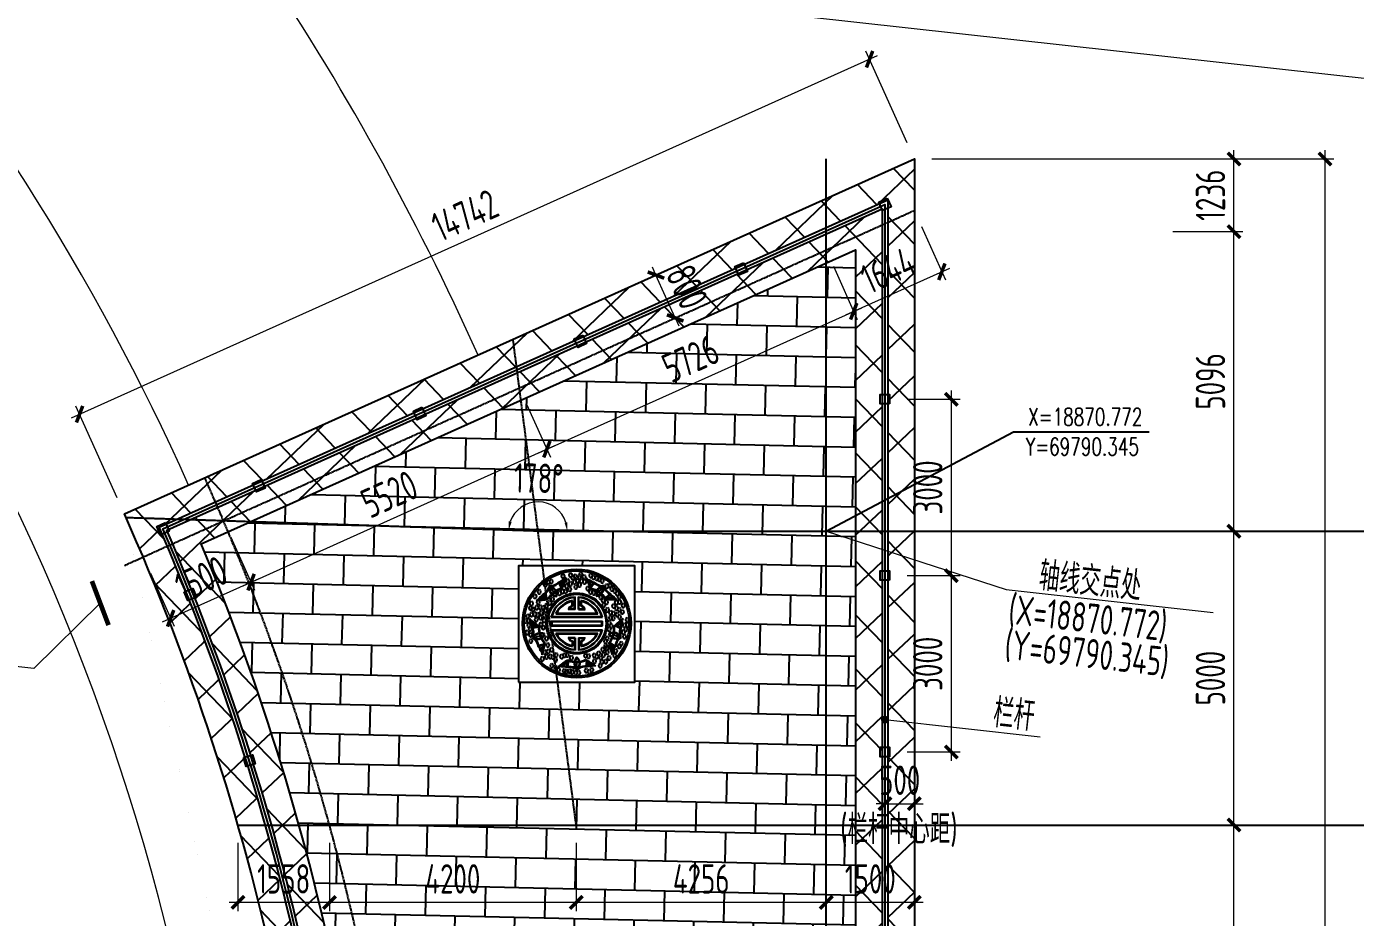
# Model space of a CAD drawing. Header units: millimetres. Extents: x -1003406 to 3312184, y 81337 to 716393.
# Drawn here: x 2015035 to 2037655, y 466034 to 481189 of the extents above; entities that cross this region are included whole.
import ezdxf

# ---------------------------------------------------------------- set-up
doc = ezdxf.new("R2010")
doc.units = ezdxf.units.MM
doc.header["$LTSCALE"] = 10
doc.linetypes.add('DOTE', pattern=[2.42, 2, -0.2, 0.02, -0.2])
doc.layers.get('0').update_dxf_attribs({"linetype": 'CONTINUOUS'})
doc.layers.get('Defpoints').update_dxf_attribs({"linetype": 'CONTINUOUS'})
for name, color, linetype in [('DIM', 3, 'CONTINUOUS'), ('DIM_COOR', 3, 'CONTINUOUS'), ('DMTZ', 8, 'CONTINUOUS'), ('DOTE', 1, 'DOTE'), ('PUB_TEXT', 7, 'CONTINUOUS'), ('图层5', 8, 'CONTINUOUS'), ('护岸线', 6, 'CONTINUOUS'), ('栏杆-SK', 4, 'CONTINUOUS'), ('码头-SK', 7, 'CONTINUOUS'), ('砖块-sk', 252, 'CONTINUOUS'), ('配筋率', 61, 'CONTINUOUS')]:
    doc.layers.add(name, color=color, linetype=linetype)
for name, color, linetype, lineweight in [('TEXT', 3, 'CONTINUOUS', 15), ('THIN', 7, 'CONTINUOUS', 13), ('引线-H', 130, 'CONTINUOUS', 20), ('文字及标注', 3, 'CONTINUOUS', 15), ('标注', 7, 'CONTINUOUS', 9)]:
    doc.layers.add(name, color=color, linetype=linetype, lineweight=lineweight)
doc.styles.add('_TCH_DIM', font='SIMPLEX', dxfattribs={"bigfont": 'GBCBIG'})
doc.styles.add('TCCAD_Dimension', font='Tssdeng.shx', dxfattribs={"width": 0.7, "bigfont": 'hztxt.shx'})
doc.styles.add('TSSD_Dimension', font='Tssdeng.shx', dxfattribs={"width": 0.7, "bigfont": 'hztxt.shx'})
doc.dimstyles.new('TSSD_100_150', dxfattribs={"dimtxt": 500, "dimasz": 150, "dimexe": 150, "dimexo": 300, "dimgap": 150, "dimtad": 1, "dimdec": 0, "dimzin": 0, "dimdsep": 46, "dimtxsty": 'TSSD_Dimension', "dimblk": 'ARCHTICK', "dimcen": 0, "dimdle": 150, "dimclrt": 7, "dimadec": 0, "dimazin": 0, "dimtfac": 1, "dimtdec": 0, "dimtix": 1, "dimtmove": 2, "dimatfit": 3, "dimfxl": 1, "dimtolj": 1, "dimtzin": 0, "dimarcsym": 0})

# ---------------------------------------------------------------- blocks, each defined once
blk = doc.blocks.new('_ArchTick')
at = {"color": 0, "const_width": 0.4}
blk.add_lwpolyline([(-0.71, -0.71), (0.71, 0.71)], dxfattribs=at)
blk = doc.blocks.new('*D735')
at = {"layer": 'Defpoints', "color": 0, "transparency": 16777216}
for p in [(1258093, 284887), (1258664, 284887), (1258093, 279887)]:
    blk.add_point(p, dxfattribs=at)
at = {"layer": 'DIM', "color": 0, "lineweight": -2, "transparency": 16777216}
for p, q in [((1258664, 279737), (1258664, 285037)), ((1258393, 284887), (1258814, 284887)), ((1258393, 279887), (1258814, 279887))]:
    blk.add_line(p, q, dxfattribs=at)
at = {"layer": 'DIM', "color": 0, "lineweight": -2, "transparency": 16777216, "xscale": 150, "yscale": 150, "zscale": 150}
for p, rotation in [((1258664, 284887), 90), ((1258664, 279887), 270)]:
    blk.add_blockref('_ArchTick', p, dxfattribs=dict(at, rotation=rotation))
at = {"layer": 'DIM', "color": 7, "transparency": 16777216, "insert": (1258264, 282387), "char_height": 500, "attachment_point": 5, "rotation": 90, "style": 'TSSD_Dimension'}
blk.add_mtext('\\A1;5000', dxfattribs=at)
blk = doc.blocks.new('*D736')
at = {"layer": 'Defpoints', "color": 0, "transparency": 16777216}
for p in [(1258093, 289887), (1258664, 289887), (1258093, 284887)]:
    blk.add_point(p, dxfattribs=at)
at = {"layer": 'DIM', "color": 0, "lineweight": -2, "transparency": 16777216}
for p, q in [((1258664, 284737), (1258664, 290037)), ((1258393, 289887), (1258814, 289887)), ((1258393, 284887), (1258814, 284887))]:
    blk.add_line(p, q, dxfattribs=at)
at = {"layer": 'DIM', "color": 0, "lineweight": -2, "transparency": 16777216, "xscale": 150, "yscale": 150, "zscale": 150}
for p, rotation in [((1258664, 289887), 90), ((1258664, 284887), 270)]:
    blk.add_blockref('_ArchTick', p, dxfattribs=dict(at, rotation=rotation))
at = {"layer": 'DIM', "color": 7, "transparency": 16777216, "insert": (1258264, 287387), "char_height": 500, "attachment_point": 5, "rotation": 90, "style": 'TSSD_Dimension'}
blk.add_mtext('\\A1;5000', dxfattribs=at)
blk = doc.blocks.new('*D737')
at = {"layer": 'Defpoints', "color": 0, "transparency": 16777216}
for p in [(1253223, 296220), (1260214, 296220), (1253223, 251220)]:
    blk.add_point(p, dxfattribs=at)
at = {"layer": 'DIM', "color": 0, "lineweight": -2, "transparency": 16777216}
for p, q in [((1260214, 251070), (1260214, 296370)), ((1253523, 296220), (1260364, 296220)), ((1253523, 251220), (1260364, 251220))]:
    blk.add_line(p, q, dxfattribs=at)
at = {"layer": 'DIM', "color": 0, "lineweight": -2, "transparency": 16777216, "xscale": 150, "yscale": 150, "zscale": 150}
for p, rotation in [((1260214, 296220), 90), ((1260214, 251220), 270)]:
    blk.add_blockref('_ArchTick', p, dxfattribs=dict(at, rotation=rotation))
at = {"layer": 'DIM', "color": 7, "transparency": 16777216, "insert": (1259814, 273720), "char_height": 500, "attachment_point": 5, "rotation": 90, "style": 'TSSD_Dimension'}
blk.add_mtext('\\A1;45000', dxfattribs=at)
blk = doc.blocks.new('*D738')
at = {"layer": 'Defpoints', "color": 0, "transparency": 16777216}
for p in [(1257323, 294983), (1258664, 294983), (1257323, 289887)]:
    blk.add_point(p, dxfattribs=at)
at = {"layer": 'DIM', "color": 0, "lineweight": -2, "transparency": 16777216}
for p, q in [((1257623, 294983), (1258814, 294983)), ((1258664, 289737), (1258664, 295133)), ((1257623, 289887), (1258814, 289887))]:
    blk.add_line(p, q, dxfattribs=at)
at = {"layer": 'DIM', "color": 0, "lineweight": -2, "transparency": 16777216, "xscale": 150, "yscale": 150, "zscale": 150}
for p, rotation in [((1258664, 294983), 90), ((1258664, 289887), 270)]:
    blk.add_blockref('_ArchTick', p, dxfattribs=dict(at, rotation=rotation))
at = {"layer": 'DIM', "color": 7, "transparency": 16777216, "insert": (1258264, 292435), "char_height": 500, "attachment_point": 5, "rotation": 90, "style": 'TSSD_Dimension'}
blk.add_mtext('\\A1;5096', dxfattribs=at)
blk = doc.blocks.new('*D739')
at = {"layer": 'Defpoints', "color": 0, "transparency": 16777216}
for p in [(1257323, 296220), (1258664, 296220), (1257323, 294983)]:
    blk.add_point(p, dxfattribs=at)
at = {"layer": 'DIM', "color": 0, "lineweight": -2, "transparency": 16777216}
for p, q in [((1258664, 294833), (1258664, 296370)), ((1257623, 296220), (1258814, 296220)), ((1257623, 294983), (1258814, 294983))]:
    blk.add_line(p, q, dxfattribs=at)
at = {"layer": 'DIM', "color": 0, "lineweight": -2, "transparency": 16777216, "xscale": 150, "yscale": 150, "zscale": 150}
for p, rotation in [((1258664, 296220), 90), ((1258664, 294983), 270)]:
    blk.add_blockref('_ArchTick', p, dxfattribs=dict(at, rotation=rotation))
at = {"layer": 'DIM', "color": 7, "transparency": 16777216, "insert": (1258264, 295602), "char_height": 500, "attachment_point": 5, "rotation": 90, "style": 'TSSD_Dimension'}
blk.add_mtext('\\A1;1236', dxfattribs=at)
blk = doc.blocks.new('*D740')
at = {"layer": 'Defpoints', "color": 0, "transparency": 16777216}
for p in [(1248825, 294244), (1248825, 294244), (1249152, 293515)]:
    blk.add_point(p, dxfattribs=at)
at = {"layer": 'DIM', "color": 0, "lineweight": -2, "transparency": 16777216}
for p, q in [((1248825, 294244), (1248763, 294381)), ((1249098, 294367), (1248961, 294306)), ((1249152, 293515), (1248825, 294244)), ((1249426, 293638), (1249289, 293576)), ((1249152, 293515), (1249214, 293378))]:
    blk.add_line(p, q, dxfattribs=at)
at = {"layer": 'DIM', "color": 0, "lineweight": -2, "transparency": 16777216, "xscale": 150, "yscale": 150, "zscale": 150}
for p, rotation in [((1248825, 294244), 294.1853957380349), ((1249152, 293515), 114.1853957380349)]:
    blk.add_blockref('_ArchTick', p, dxfattribs=dict(at, rotation=rotation))
at = {"layer": 'DIM', "color": 7, "transparency": 16777216, "insert": (1249353, 294043), "char_height": 500, "attachment_point": 5, "rotation": 294.1854, "style": 'TSSD_Dimension'}
blk.add_mtext('\\A1;800', dxfattribs=at)
blk = doc.blocks.new('*D742')
at = {"layer": 'Defpoints', "color": 0, "transparency": 16777216}
for p in [(1252461, 297916), (1253223, 296220), (1239775, 290180)]:
    blk.add_point(p, dxfattribs=at)
at = {"layer": 'DIM', "color": 0, "lineweight": -2, "transparency": 16777216}
for p, q in [((1238876, 291815), (1252598, 297978)), ((1253100, 296493), (1252399, 298053)), ((1239652, 290454), (1238952, 292013))]:
    blk.add_line(p, q, dxfattribs=at)
at = {"layer": 'DIM', "color": 0, "lineweight": -2, "transparency": 16777216, "xscale": 150, "yscale": 150, "zscale": 150}
for p, rotation in [((1252461, 297916), 24.18539573677921), ((1239013, 291877), 204.1853957367792)]:
    blk.add_blockref('_ArchTick', p, dxfattribs=dict(at, rotation=rotation))
at = {"layer": 'DIM', "color": 7, "transparency": 16777216, "insert": (1245573, 295261), "char_height": 500, "attachment_point": 5, "rotation": 24.1854, "style": 'TSSD_Dimension'}
blk.add_mtext('\\A1;14742', dxfattribs=at)
blk = doc.blocks.new('*D743')
at = {"layer": 'Defpoints', "color": 0, "transparency": 16777216}
for p in [(1241464, 290062), (1240095, 289447), (1241932, 289020)]:
    blk.add_point(p, dxfattribs=at)
at = {"layer": 'DIM', "color": 0, "lineweight": -2, "transparency": 16777216}
for p, q in [((1241587, 289788), (1241993, 288883)), ((1240218, 289173), (1240624, 288269)), ((1240426, 288344), (1242068, 289082))]:
    blk.add_line(p, q, dxfattribs=at)
at = {"layer": 'DIM', "color": 0, "lineweight": -2, "transparency": 16777216, "xscale": 150, "yscale": 150, "zscale": 150}
for p, rotation in [((1241932, 289020), 24.18539573804685), ((1240563, 288405), 204.1853957380469)]:
    blk.add_blockref('_ArchTick', p, dxfattribs=dict(at, rotation=rotation))
at = {"layer": 'DIM', "color": 7, "transparency": 16777216, "insert": (1241083, 289078), "char_height": 500, "attachment_point": 5, "rotation": 24.1854, "style": 'TSSD_Dimension'}
blk.add_mtext('\\A1;1500', dxfattribs=at)
blk = doc.blocks.new('*D744')
at = {"layer": 'Defpoints', "color": 0, "transparency": 16777216}
for p in [(1246500, 292323), (1246968, 291282), (1241464, 290062)]:
    blk.add_point(p, dxfattribs=at)
at = {"layer": 'DIM', "color": 0, "lineweight": -2, "transparency": 16777216}
for p, q in [((1246623, 292050), (1247029, 291145)), ((1241795, 288959), (1247104, 291343)), ((1241587, 289788), (1241993, 288883))]:
    blk.add_line(p, q, dxfattribs=at)
at = {"layer": 'DIM', "color": 0, "lineweight": -2, "transparency": 16777216, "xscale": 150, "yscale": 150, "zscale": 150}
for p, rotation in [((1246968, 291282), 24.18539573677921), ((1241932, 289020), 204.1853957367792)]:
    blk.add_blockref('_ArchTick', p, dxfattribs=dict(at, rotation=rotation))
at = {"layer": 'DIM', "color": 7, "transparency": 16777216, "insert": (1244286, 290516), "char_height": 500, "attachment_point": 5, "rotation": 24.1854, "style": 'TSSD_Dimension'}
blk.add_mtext('\\A1;5520', dxfattribs=at)
blk = doc.blocks.new('*D745')
at = {"layer": 'Defpoints', "color": 0, "transparency": 16777216}
for p in [(1251723, 294669), (1252191, 293628), (1246500, 292323)]:
    blk.add_point(p, dxfattribs=at)
at = {"layer": 'DIM', "color": 0, "lineweight": -2, "transparency": 16777216}
for p, q in [((1251846, 294395), (1252252, 293491)), ((1246831, 291220), (1252327, 293689)), ((1246623, 292050), (1247029, 291145))]:
    blk.add_line(p, q, dxfattribs=at)
at = {"layer": 'DIM', "color": 0, "lineweight": -2, "transparency": 16777216, "xscale": 150, "yscale": 150, "zscale": 150}
for p, rotation in [((1252191, 293628), 24.18539573677921), ((1246968, 291282), 204.1853957367792)]:
    blk.add_blockref('_ArchTick', p, dxfattribs=dict(at, rotation=rotation))
at = {"layer": 'DIM', "color": 7, "transparency": 16777216, "insert": (1249415, 292820), "char_height": 500, "attachment_point": 5, "rotation": 24.1854, "style": 'TSSD_Dimension'}
blk.add_mtext('\\A1;5726', dxfattribs=at)
blk = doc.blocks.new('*D746')
at = {"layer": 'Defpoints', "color": 0, "transparency": 16777216}
for p in [(1253223, 295343), (1251723, 294669), (1253691, 294301)]:
    blk.add_point(p, dxfattribs=at)
at = {"layer": 'DIM', "color": 0, "lineweight": -2, "transparency": 16777216}
for p, q in [((1253346, 295069), (1253752, 294164)), ((1251846, 294395), (1252252, 293491)), ((1252054, 293566), (1253827, 294363))]:
    blk.add_line(p, q, dxfattribs=at)
at = {"layer": 'DIM', "color": 0, "lineweight": -2, "transparency": 16777216, "xscale": 150, "yscale": 150, "zscale": 150}
for p, rotation in [((1253691, 294301), 24.18539573677921), ((1252191, 293628), 204.1853957367792)]:
    blk.add_blockref('_ArchTick', p, dxfattribs=dict(at, rotation=rotation))
at = {"layer": 'DIM', "color": 7, "transparency": 16777216, "insert": (1252777, 294329), "char_height": 500, "attachment_point": 5, "rotation": 24.1854, "style": 'TSSD_Dimension'}
blk.add_mtext('\\A1;1644', dxfattribs=at)
blk = doc.blocks.new('*D748')
at = {"layer": 'Defpoints', "color": 0, "transparency": 16777216}
for p in [(1251723, 284887), (1253223, 284887), (1251723, 283572)]:
    blk.add_point(p, dxfattribs=at)
at = {"layer": 'DIM', "color": 0, "lineweight": -2, "transparency": 16777216}
for p, q in [((1251723, 284587), (1251723, 283422)), ((1253223, 284587), (1253223, 283422)), ((1253373, 283572), (1251573, 283572))]:
    blk.add_line(p, q, dxfattribs=at)
at = {"layer": 'DIM', "color": 0, "lineweight": -2, "transparency": 16777216, "xscale": 150, "yscale": 150, "zscale": 150}
for p, rotation in [((1251723, 283572), 179.9999999997265), ((1253223, 283572), 359.9999999997265)]:
    blk.add_blockref('_ArchTick', p, dxfattribs=dict(at, rotation=rotation))
at = {"layer": 'DIM', "color": 7, "transparency": 16777216, "insert": (1252473, 283972), "char_height": 500, "attachment_point": 5, "style": 'TSSD_Dimension'}
blk.add_mtext('\\A1;1500', dxfattribs=at)
blk = doc.blocks.new('*D749')
at = {"layer": 'Defpoints', "color": 0, "transparency": 16777216}
for p in [(1247467, 284887), (1251723, 284887), (1247467, 283572)]:
    blk.add_point(p, dxfattribs=at)
at = {"layer": 'DIM', "color": 0, "lineweight": -2, "transparency": 16777216}
for p, q in [((1247467, 284587), (1247467, 283422)), ((1251723, 284587), (1251723, 283422)), ((1251873, 283572), (1247317, 283572))]:
    blk.add_line(p, q, dxfattribs=at)
at = {"layer": 'DIM', "color": 0, "lineweight": -2, "transparency": 16777216, "xscale": 150, "yscale": 150, "zscale": 150, "rotation": 180}
blk.add_blockref('_ArchTick', (1247467, 283572), dxfattribs=at)
at = {"layer": 'DIM', "color": 0, "lineweight": -2, "transparency": 16777216, "xscale": 150, "yscale": 150, "zscale": 150}
blk.add_blockref('_ArchTick', (1251723, 283572), dxfattribs=at)
at = {"layer": 'DIM', "color": 7, "transparency": 16777216, "insert": (1249595, 283972), "char_height": 500, "attachment_point": 5, "style": 'TSSD_Dimension'}
blk.add_mtext('\\A1;4256', dxfattribs=at)
blk = doc.blocks.new('*D750')
at = {"layer": 'Defpoints', "color": 0, "transparency": 16777216}
for p in [(1243267, 284887), (1247467, 284887), (1243267, 283572)]:
    blk.add_point(p, dxfattribs=at)
at = {"layer": 'DIM', "color": 0, "lineweight": -2, "transparency": 16777216}
for p, q in [((1243267, 284587), (1243267, 283422)), ((1247467, 284587), (1247467, 283422)), ((1247617, 283572), (1243117, 283572))]:
    blk.add_line(p, q, dxfattribs=at)
at = {"layer": 'DIM', "color": 0, "lineweight": -2, "transparency": 16777216, "xscale": 150, "yscale": 150, "zscale": 150, "rotation": 180}
blk.add_blockref('_ArchTick', (1243267, 283572), dxfattribs=at)
at = {"layer": 'DIM', "color": 0, "lineweight": -2, "transparency": 16777216, "xscale": 150, "yscale": 150, "zscale": 150}
blk.add_blockref('_ArchTick', (1247467, 283572), dxfattribs=at)
at = {"layer": 'DIM', "color": 7, "transparency": 16777216, "insert": (1245367, 283972), "char_height": 500, "attachment_point": 5, "style": 'TSSD_Dimension'}
blk.add_mtext('\\A1;4200', dxfattribs=at)
blk = doc.blocks.new('*D751')
at = {"layer": 'Defpoints', "color": 0, "transparency": 16777216}
for p in [(1241709, 284887), (1243267, 284887), (1241709, 283572)]:
    blk.add_point(p, dxfattribs=at)
at = {"layer": 'DIM', "color": 0, "lineweight": -2, "transparency": 16777216}
for p, q in [((1241709, 284587), (1241709, 283422)), ((1243267, 284587), (1243267, 283422)), ((1243417, 283572), (1241559, 283572))]:
    blk.add_line(p, q, dxfattribs=at)
at = {"layer": 'DIM', "color": 0, "lineweight": -2, "transparency": 16777216, "xscale": 150, "yscale": 150, "zscale": 150, "rotation": 180}
blk.add_blockref('_ArchTick', (1241709, 283572), dxfattribs=at)
at = {"layer": 'DIM', "color": 0, "lineweight": -2, "transparency": 16777216, "xscale": 150, "yscale": 150, "zscale": 150}
blk.add_blockref('_ArchTick', (1243267, 283572), dxfattribs=at)
at = {"layer": 'DIM', "color": 7, "transparency": 16777216, "insert": (1242488, 283972), "char_height": 500, "attachment_point": 5, "style": 'TSSD_Dimension'}
blk.add_mtext('\\A1;1558', dxfattribs=at)
blk = doc.blocks.new('234')
at = {"layer": '图层5'}
for p, q in [((-129, 300), (-125, 351)), ((-121, 306), (-116, 357)), ((110, 318), (117, 351)), ((116, 304), (124, 345)), ((-264, 196), (-284, 234)), ((-257, 196), (-279, 238)), ((-233, 305), (-198, 254)), ((-132, 289), (-154, 334)), ((-126, 294), (-147, 338)), ((117, 302), (148, 334)), ((120, 296), (153, 330)), ((231, 306), (193, 257)), ((247, 205), (283, 239)), ((254, 200), (289, 233)), ((-281, 194), (-310, 210)), ((-266, 195), (-302, 215)), ((-174, 225), (-174, 225)), ((-40, 141), (-40, 175)), ((-35, 137), (-35, 182)), ((-19, 113), (-19, 208)), ((-14, 107), (-14, 214)), ((14, 107), (14, 214)), ((19, 113), (19, 208)), ((35, 137), (35, 182)), ((40, 141), (40, 175)), ((174, 225), (174, 225)), ((259, 205), (308, 216)), ((267, 199), (317, 210)), ((-222, 40), (222, 40)), ((-222, 7), (222, 7)), ((-222, -35), (-222, 7)), ((-215, 45), (215, 45)), ((-215, 0), (-215, -28)), ((215, 0), (-215, 0)), ((-181, 69), (181, 69)), ((-172, 75), (172, 75)), ((-14, 107), (-73, 107)), ((-19, 113), (-65, 113)), ((14, 107), (73, 107)), ((19, 113), (65, 113)), ((215, 0), (215, 0)), ((215, -28), (215, 0)), ((222, -35), (222, 7)), ((-341, -29), (-388, -10)), ((-338, -39), (-385, -20)), ((-331, -38), (-380, -44)), ((-328, -46), (-378, -53)), ((-281, -106), (-281, -106)), ((-222, -35), (222, -35)), ((-222, -68), (222, -68)), ((-215, -28), (215, -28)), ((-215, -74), (215, -74)), ((-181, -98), (181, -98)), ((-172, -103), (172, -103)), ((281, -105), (281, -105)), ((332, -33), (374, -54)), ((337, -29), (376, -48)), ((338, -27), (379, -22)), ((350, -18), (383, -13)), ((-375, -137), (-316, -119)), ((-280, -193), (-326, -202)), ((-281, -200), (-324, -208)), ((-282, -203), (-312, -231)), ((-285, -217), (-309, -240)), ((-14, -136), (-73, -136)), ((-19, -141), (-65, -141)), ((-40, -169), (-40, -203)), ((-35, -165), (-35, -210)), ((-19, -141), (-19, -236)), ((-14, -136), (-14, -243)), ((14, -136), (14, -243)), ((14, -136), (73, -136)), ((19, -141), (19, -236)), ((19, -141), (65, -141)), ((35, -165), (35, -210)), ((40, -169), (40, -203)), ((282, -189), (325, -213)), ((284, -181), (328, -205)), ((285, -203), (311, -246)), ((288, -193), (315, -236)), ((376, -135), (317, -115)), ((-79, -336), (-88, -385)), ((-71, -336), (-80, -385)), ((0, -310), (0, -310)), ((84, -335), (78, -382)), ((90, -339), (84, -382)), ((92, -340), (110, -377)), ((-91, -344), (-124, -382)), ((-81, -344), (-114, -382)), ((1, -409), (1, -347)), ((105, -348), (119, -378))]:
    blk.add_line(p, q, dxfattribs=at)
for radius in [467, 452]:
    blk.add_circle((0, -14), radius, dxfattribs=at)
for centre in [(-244, 340), (-219, 347), (-118, 393), (-77, 349), (-53, 326), (-52, 401), (-32, 379), (-18, 342), (-14, 391), (8, 352), (23, 387), (36, 409), (40, 351), (63, 386), (68, 344), (121, 398), (144, 382), (174, 374), (196, 367), (219, 353), (-359, 219), (-322, 258), (-270, 320), (-147, 247), (-122, 261), (-95, 262), (-86, 306), (-60, 280), (-7, 300), (23, 318), (95, 286), (119, 256), (147, 250), (208, 211), (260, 306), (286, 313), (302, 282), (328, 265), (349, 244), (365, 214), (-396, 117), (-390, 158), (-376, 107), (-343, 123), (-331, 168), (-314, 127), (-290, 122), (-267, 98), (-260, 139), (-230, 164), (-209, 195), (227, 184), (233, 145), (255, 168), (264, 104), (318, 136), (341, 167), (342, 118), (365, 105), (369, 170), (399, 141), (-440, 9), (-421, 48), (-417, 9), (-388, 62), (-359, 66), (-349, 19), (-335, 60), (-312, 36), (-305, 78), (-281, 13), (-279, 56), (278, -8), (291, 79), (291, 34), (314, 32), (316, 72), (347, 62), (368, 42), (392, 85), (433, 17), (-427, -92), (-412, -28), (-401, -62), (-396, -112), (-307, -22), (-287, -49), (278, -63), (296, -35), (401, -88), (411, -127), (411, -29), (423, -63), (436, -26), (-395, -164), (-259, -143), (-248, -199), (-215, -239), (224, -238), (247, -167), (250, -206), (260, -226), (261, -142), (366, -210), (383, -187), (-296, -318), (-275, -261), (-259, -300), (-246, -255), (-229, -297), (-206, -302), (-182, -326), (-176, -285), (-129, -298), (-105, -287), (-82, -285), (-46, -309), (77, -291), (101, -295), (150, -288), (152, -337), (172, -299), (189, -271), (207, -310), (217, -343), (230, -284), (250, -341), (261, -260), (278, -310), (327, -290), (335, -250), (-214, -377), (-180, -396), (-157, -413), (-107, -422), (-87, -427), (-59, -424), (-38, -429), (-7, -439), (19, -438), (82, -419), (107, -429), (129, -413), (202, -377)]:
    blk.add_ellipse(centre, major_axis=(0, 19.4), ratio=0.616865, dxfattribs=at)
for centre, major_axis, start_param, end_param in [((-165, 394), (-37.9, 37.9), 2.579762, 3.269542), ((-165, 394), (-41.8, 41.8), 2.605209, 3.228554), ((-1076, 685), (-726, 726), 3.53237, 3.608206), ((-1076, 685), (-730, 730), 3.529693, 3.629181), ((-126, 406), (-31.2, 31.2), 2.428217, 3.360391), ((-126, 406), (35.1, 35.1), 4.048283, 4.465521), ((118, 403), (-31.2, 31.2), 1.390652, 2.322825), ((1056, 719), (730, 730), 2.692657, 2.792146), ((118, 403), (-35.1, 35.1), 1.856317, 2.273556), ((1056, 719), (726, 726), 2.713632, 2.789469), ((157, 394), (41.8, 41.8), 3.093285, 3.71663), ((157, 394), (37.9, 37.9), 3.052297, 3.742076), ((-338, 262), (37.9, 37.9), 4.308934, 4.998713), ((-338, 262), (41.8, 41.8), 4.349922, 4.973267), ((-359, 348), (92.4, 92.4), 4.470289, 5.085238), ((-359, 348), (96.3, 96.3), 4.481021, 5.004715), ((0, -14), (-185, 185), 3.926991, 10.210176), ((0, -14), (-178, 178), 3.926991, 10.210176), ((-90, 105), (-129, 129), -0.17703, 0.257649), ((-90, 105), (-125, 125), -0.17703, 0.272951), ((-167, 291), (-51.2, 51.2), 0.504812, 2.266005), ((-257, 225), (-62.4, 62.4), 3.898542, 5.269642), ((-167, 291), (-47.3, 47.3), 0.585352, 2.25569), ((-257, 225), (-58.5, 58.5), 3.920107, 5.20412), ((-242, 438), (-92.4, 92.4), 2.493237, 3.108187), ((-242, 438), (-96.3, 96.3), 2.552957, 3.097455), ((-82, 113), (129, 129), 1.037642, 1.472321), ((-82, 113), (125, 125), 1.022339, 1.472321), ((85, 109), (125, 125), 0.137129, 0.58711), ((85, 109), (-129, 129), -1.433667, -0.998988), ((233, 440), (96.3, 96.3), 3.224383, 3.748078), ((233, 440), (92.4, 92.4), 3.213652, 3.828601), ((239, 239), (51.2, 51.2), 0.818972, 2.580164), ((239, 239), (-47.3, 47.3), -0.671285, 0.999053), ((149, 304), (-62.4, 62.4), 2.641905, 4.013005), ((149, 304), (58.5, 58.5), 4.234267, 5.518279), ((95, 102), (-125, 125), 4.478091, 4.928072), ((95, 102), (-129, 129), 4.493394, 4.928072), ((354, 355), (96.3, 96.3), 2.867116, 3.411615), ((354, 355), (-92.4, 92.4), 1.2366, 1.85155), ((337, 268), (41.8, 41.8), 2.919368, 3.542713), ((337, 268), (37.9, 37.9), 2.893922, 3.583701), ((-360, 227), (31.2, 31.2), 4.218085, 5.150259), ((-370, 1217), (730, 730), 3.949294, 4.048783), ((-360, 227), (35.1, 35.1), 4.683751, 5.100989), ((-370, 1217), (726, 726), 3.97027, 4.046106), ((0, -14), (161, 161), 0.845596, 2.11688), ((0, -14), (158, 158), 0.871808, 2.085356), ((0, -14), (141, 141), 0.961433, 1.923653), ((-174, 225), (3.97, 3.97), 3.922168, 5.129632), ((0, -14), (137, 137), 0.99543, 1.878793), ((-18, 85), (-42.3, 42.3), -0.394855, 0.412115), ((-18, 85), (38.4, 38.4), 1.10904, 1.829393), ((0, -14), (-161, 161), 4.166305, 5.437589), ((0, -14), (-158, 158), 4.197829, 5.411377), ((0, -14), (-141, 141), 4.359533, 5.321752), ((18, 85), (-38.4, 38.4), 4.453792, 5.174146), ((0, -14), (-137, 137), 4.404392, 5.287755), ((18, 85), (42.3, 42.3), 5.87107, 6.67804), ((174, 225), (-3.97, 3.97), 1.094735, 2.302199), ((332, 1224), (-730, 730), 2.273056, 2.372544), ((332, 1224), (-726, 726), 2.275733, 2.351569), ((360, 234), (35.1, 35.1), 2.791646, 3.208884), ((360, 234), (31.2, 31.2), 2.742376, 3.67455), ((-437, -3), (31.2, 31.2), 5.25565, 6.187824), ((-997, -821), (730, 730), 0.073941, 0.17343), ((-437, -3), (-35.1, 35.1), 3.734123, 4.151362), ((-997, -821), (-726, 726), -1.494179, -1.418342), ((1024, -793), (730, 730), 1.43602, 1.535508), ((1024, -793), (726, 726), 1.456995, 1.532832), ((433, 2), (-35.1, 35.1), 0.59968, 1.016919), ((433, 2), (-31.2, 31.2), 0.134014, 1.066188), ((-439, -44), (37.9, 37.9), 5.407196, 6.096975), ((-439, -44), (41.8, 41.8), 5.432642, 6.055987), ((-504, -105), (92.4, 92.4), 5.320671, 5.93562), ((-307, -184), (-62.4, 62.4), -1.128006, 0.243094), ((-342, -79), (-51.2, 51.2), 1.761449, 3.522642), ((-504, -105), (96.3, 96.3), 5.38039, 5.924889), ((-307, -184), (58.5, 58.5), 0.464355, 1.748368), ((-342, -79), (47.3, 47.3), 3.412785, 5.083123), ((-145, -52), (129, 129), 2.294279, 2.728958), ((-145, -52), (125, 125), 2.278977, 2.728958), ((-281, -105), (-3.97, 3.97), 3.608009, 4.815473), ((0, -14), (-161, 161), 1.024712, 2.295997), ((0, -14), (-158, 158), 1.056236, 2.269784), ((0, -14), (-141, 141), 1.21794, 2.18016), ((0, -14), (-137, 137), 1.2628, 2.146163), ((0, -14), (161, 161), 3.987188, 5.258473), ((0, -14), (158, 158), 4.013401, 5.226949), ((0, -14), (141, 141), 4.103026, 5.065245), ((0, -14), (137, 137), 4.137022, 5.020386), ((281, -106), (-3.97, 3.97), -0.161902, 1.045562), ((140, -69), (125, 125), 4.792251, 5.242232), ((348, -57), (62.4, 62.4), 2.956064, 4.327165), ((315, -163), (51.2, 51.2), 5.84552, 7.606712), ((315, -163), (-47.3, 47.3), 4.355263, 6.025601), ((348, -57), (58.5, 58.5), 2.977629, 4.261642), ((143, -58), (-125, 125), 3.592881, 4.042862), ((143, -58), (-129, 129), 3.592881, 4.02756), ((503, -96), (-96.3, 96.3), 0.39695, 0.920645), ((503, -96), (92.4, 92.4), 1.957015, 2.571964), ((436, -39), (41.8, 41.8), 1.836648, 2.459993), ((436, -39), (-37.9, 37.9), 0.224864, 0.914643), ((-455, -244), (-92.4, 92.4), 4.15613, 4.771079), ((-455, -244), (-96.3, 96.3), 4.166861, 4.690556), ((-367, -251), (-37.9, 37.9), 3.994775, 4.684554), ((-367, -251), (-41.8, 41.8), 4.035763, 4.659107), ((-141, -63), (129, 129), 2.650403, 3.085082), ((-141, -63), (-125, 125), 1.079607, 1.529588), ((-1286, 14), (-730, 730), 3.635135, 3.734623), ((-1286, 14), (726, 726), 5.226907, 5.302743), ((-18, -114), (42.3, 42.3), 2.729478, 3.536447), ((-18, -114), (-38.4, 38.4), 1.3122, 2.032553), ((18, -114), (38.4, 38.4), 4.250632, 4.970986), ((18, -114), (-42.3, 42.3), 2.746738, 3.553708), ((1280, 53), (-730, 730), 1.016419, 1.115907), ((140, -69), (129, 129), 4.807553, 5.242232), ((1280, 53), (-726, 726), 1.019095, 1.094932), ((373, -248), (41.8, 41.8), 1.662731, 2.286076), ((373, -248), (37.9, 37.9), 1.637285, 2.327064), ((461, -237), (-96.3, 96.3), 0.039683, 0.584181), ((461, -237), (92.4, 92.4), 1.55076, 2.165709), ((-341, -282), (31.2, 31.2), 5.474722, 6.406896), ((-341, -282), (35.1, 35.1), 5.940388, 6.357626), ((459, -1211), (-730, 730), -0.240218, -0.14073), ((459, -1211), (-726, 726), -0.237542, -0.161705), ((-9, -164), (125, 125), 3.535614, 3.985595), ((-9, -164), (129, 129), 3.550916, 3.985595), ((67, -359), (62.4, 62.4), 1.699427, 3.070528), ((67, -359), (-58.5, 58.5), 0.150196, 1.434209), ((0, -310), (-3.97, 3.97), -1.418539, -0.211076), ((3, -164), (125, 125), 3.90704, 4.357021), ((3, -164), (-129, 129), 2.336244, 2.770923), ((-44, -360), (-51.2, 51.2), 3.018086, 4.779279), ((-44, -360), (-47.3, 47.3), 3.098626, 4.768964), ((-424, -1228), (730, 730), 0.179383, 0.278871), ((-424, -1228), (726, 726), 0.200358, 0.276195), ((347, -280), (35.1, 35.1), 1.535009, 1.952247), ((347, -280), (31.2, 31.2), 1.485739, 2.417913), ((-145, -427), (31.2, 31.2), 0.229102, 1.161276), ((-145, -427), (35.1, 35.1), 0.278372, 0.69561), ((-107, -441), (37.9, 37.9), 0.380647, 1.070427), ((-107, -441), (41.8, 41.8), 0.406094, 1.029439), ((-70, -521), (92.4, 92.4), 0.294123, 0.909072), ((-70, -521), (96.3, 96.3), 0.353842, 0.89834), ((78, -518), (92.4, 92.4), 0.700378, 1.315327), ((78, -518), (-96.3, 96.3), -0.859687, -0.335992), ((112, -436), (41.8, 41.8), 0.580011, 1.203356), ((112, -436), (-37.9, 37.9), -1.031773, -0.341994), ((149, -421), (-35.1, 35.1), -0.656957, -0.239718), ((149, -421), (-31.2, 31.2), -1.122623, -0.190449)]:
    blk.add_ellipse(centre, major_axis=major_axis, ratio=1, start_param=start_param, end_param=end_param, dxfattribs=at)
blk = doc.blocks.new('*D788')
at = {"layer": 'Defpoints', "color": 0, "transparency": 16777216}
for p in [(1252803, 289131), (1252803, 286131), (1253851, 286131)]:
    blk.add_point(p, dxfattribs=at)
at = {"layer": 'DIM', "color": 0, "lineweight": -2, "transparency": 16777216}
for p, q in [((1253103, 289131), (1254001, 289131)), ((1253851, 289281), (1253851, 285981)), ((1253103, 286131), (1254001, 286131))]:
    blk.add_line(p, q, dxfattribs=at)
at = {"layer": 'DIM', "color": 0, "lineweight": -2, "transparency": 16777216, "xscale": 150, "yscale": 150, "zscale": 150}
for p, rotation in [((1253851, 289131), 90), ((1253851, 286131), 270)]:
    blk.add_blockref('_ArchTick', p, dxfattribs=dict(at, rotation=rotation))
at = {"layer": 'DIM', "color": 7, "transparency": 16777216, "insert": (1253451, 287631), "char_height": 500, "attachment_point": 5, "rotation": 90, "style": 'TSSD_Dimension'}
blk.add_mtext('\\A1;3000', dxfattribs=at)
blk = doc.blocks.new('*D789')
at = {"layer": 'Defpoints', "color": 0, "transparency": 16777216}
for p in [(1252803, 292131), (1252803, 289131), (1253851, 289131)]:
    blk.add_point(p, dxfattribs=at)
at = {"layer": 'DIM', "color": 0, "lineweight": -2, "transparency": 16777216}
for p, q in [((1253851, 292281), (1253851, 288981)), ((1253103, 292131), (1254001, 292131)), ((1253103, 289131), (1254001, 289131))]:
    blk.add_line(p, q, dxfattribs=at)
at = {"layer": 'DIM', "color": 0, "lineweight": -2, "transparency": 16777216, "xscale": 150, "yscale": 150, "zscale": 150}
for p, rotation in [((1253851, 292131), 90), ((1253851, 289131), 270)]:
    blk.add_blockref('_ArchTick', p, dxfattribs=dict(at, rotation=rotation))
at = {"layer": 'DIM', "color": 7, "transparency": 16777216, "insert": (1253451, 290631), "char_height": 500, "attachment_point": 5, "rotation": 90, "style": 'TSSD_Dimension'}
blk.add_mtext('\\A1;3000', dxfattribs=at)
blk = doc.blocks.new('*D761')
at = {"layer": 'Defpoints', "color": 0, "transparency": 16777216}
for p in [(1252723, 285267), (1253223, 285267), (1253223, 285250)]:
    blk.add_point(p, dxfattribs=at)
at = {"layer": 'DIM', "color": 0, "lineweight": -2, "transparency": 16777216}
for p, q in [((1252723, 285250), (1252573, 285250)), ((1252723, 285250), (1253223, 285250)), ((1253223, 285250), (1253373, 285250)), ((1252723, 284967), (1252723, 285100)), ((1253223, 284967), (1253223, 285100))]:
    blk.add_line(p, q, dxfattribs=at)
at = {"layer": 'DIM', "color": 0, "lineweight": -2, "transparency": 16777216, "xscale": 150, "yscale": 150, "zscale": 150}
blk.add_blockref('_ArchTick', (1252723, 285250), dxfattribs=at)
at = {"layer": 'DIM', "color": 0, "lineweight": -2, "transparency": 16777216, "xscale": 150, "yscale": 150, "zscale": 150, "rotation": 180}
blk.add_blockref('_ArchTick', (1253223, 285250), dxfattribs=at)
at = {"layer": 'DIM', "color": 7, "transparency": 16777216, "insert": (1252973, 285650), "char_height": 500, "attachment_point": 5, "style": 'TSSD_Dimension'}
blk.add_mtext('\\A1;500', dxfattribs=at)
blk = doc.blocks.new('*D791')
at = {"layer": 'Defpoints', "color": 0, "transparency": 16777216}
for p in [(1247070, 290317), (1241464, 290062), (1246816, 289887), (1246816, 289887), (1253223, 289887)]:
    blk.add_point(p, dxfattribs=at)
at = {"layer": 'DIM', "color": 0, "lineweight": -2, "transparency": 16777216}
blk.add_arc((1246816, 289887), 499, 17.2792, 160.8567, dxfattribs=at)
at = {"layer": 'DIM', "color": 0, "transparency": 16777216}
for points in [[(1246369, 290047), (1246319, 290056), (1246317, 289904)], [(1247317, 290040), (1247268, 290032), (1247315, 289887)]]:
    blk.add_solid(points, dxfattribs=at)
at = {"layer": 'DIM', "color": 7, "transparency": 16777216, "insert": (1246830, 290787), "char_height": 500, "attachment_point": 5, "rotation": 359.0679, "style": 'TSSD_Dimension'}
blk.add_mtext('\\A1;178°', dxfattribs=at)
blk = doc.blocks.new('0')
at = {"layer": '砖块-sk'}
h = blk.add_hatch(dxfattribs=at)
h.set_pattern_fill('ANSI37', color=256, scale=200, angle=-1.29735)
h.set_pattern_definition([(43.70265, (-1028711.74, -419112.1), (-438.73154, 459.06387), []), (133.70265, (-1028711.74, -419112.1), (-459.06387, -438.73154), [])])
h.paths.add_polyline_path([(-57316.3, -19633.1), (-57736.3, -19633.1), (-57736.3, -19793.1), (-57766.3, -19793.1), (-57766.3, -22633.1), (-57736.3, -22633.1), (-57736.3, -22793.1), (-57766.3, -22793.1), (-57766.3, -26197.1), (-57736.3, -26197.1), (-57736.3, -26357.1), (-57896.3, -26357.1), (-57896.3, -26197.1), (-57866.3, -26197.1), (-57866.3, -22793.1), (-57896.3, -22793.1), (-57896.3, -22633.1), (-57866.3, -22633.1), (-57866.3, -19793.1), (-57896.3, -19793.1), (-57896.3, -19633.1), (-58316.3, -19633.1), (-58316.3, -41400.9), (-66316.3, -41400.9), (-66316.3, -19633.1), (-66736.3, -19633.1), (-66736.3, -19793.1), (-66766.3, -19793.1), (-66766.3, -22809.7), (-66736.3, -22809.7), (-66736.3, -22969.7), (-66766.3, -22969.7), (-66766.3, -25633.1), (-66736.3, -25633.1), (-66736.3, -25793.1), (-66766.3, -25793.1), (-66766.3, -28633.1), (-66736.3, -28633.1), (-66736.3, -28793.1), (-66766.3, -28793.1), (-66766.3, -31633.1), (-66736.3, -31633.1), (-66736.3, -31793.1), (-66766.3, -31793.1), (-66766.3, -34633.1), (-66736.3, -34633.1), (-66736.3, -34793.1), (-66766.3, -34793.1), (-66776.1, -37771.8), (-66736.3, -37633.1), (-66736.3, -37793.1), (-66766.3, -37793.1), (-66766.3, -40633.1), (-66736.3, -40633.1), (-66736.3, -40793.1), (-66766.3, -40793.1), (-66766.3, -41821.8), (-66736.3, -41821.8), (-66736.3, -41850.9), (-65084.1, -41850.9), (-65084.1, -41820.9), (-64924.1, -41820.9), (-64924.1, -41850.9), (-62084.1, -41850.9), (-62084.1, -41820.9), (-61924.1, -41820.9), (-61924.1, -41850.9), (-59084.1, -41850.9), (-59084.1, -41820.9), (-58924.1, -41820.9), (-58924.1, -41850.9), (-57896.3, -41850.9), (-57896.3, -41821.8), (-57866.3, -41821.8), (-57866.3, -40168.7), (-57896.3, -40168.7), (-57896.3, -40008.7), (-57866.3, -40008.7), (-57866.3, -37168.7), (-57896.3, -37168.7), (-57896.3, -37008.7), (-57866.3, -37008.7), (-57866.3, -34545.9), (-57896.3, -34545.9), (-57896.3, -34385.9), (-57736.3, -34385.9), (-57736.3, -34545.9), (-57766.3, -34545.9), (-57766.3, -37008.7), (-57736.3, -37008.7), (-57736.3, -37168.7), (-57766.3, -37168.7), (-57766.3, -40008.7), (-57736.3, -40008.7), (-57736.3, -40168.7), (-57766.3, -40168.7), (-57766.3, -41821.8), (-57736.3, -41821.8), (-57736.3, -41981.8), (-57896.3, -41981.8), (-57896.3, -41950.9), (-58924.1, -41950.9), (-58924.1, -41980.9), (-59084.1, -41980.9), (-59084.1, -41950.9), (-61924.1, -41950.9), (-61924.1, -41980.9), (-62084.1, -41980.9), (-62084.1, -41950.9), (-64924.1, -41950.9), (-64924.1, -41980.9), (-65084.1, -41980.9), (-65084.1, -41950.9), (-66736.3, -41950.9), (-66736.3, -41981.8), (-66896.3, -41981.8), (-66896.3, -41821.8), (-66866.3, -41821.8), (-66866.3, -40793.1), (-66896.3, -40793.1), (-66896.3, -40633.1), (-66866.3, -40633.1), (-66866.3, -37793.1), (-66896.3, -37793.1), (-66896.3, -37633.1), (-66866.3, -37771.8), (-66866.3, -34793.1), (-66896.3, -34793.1), (-66896.3, -34633.1), (-66866.3, -34633.1), (-66866.3, -31793.1), (-66896.3, -31793.1), (-66896.3, -31633.1), (-66866.3, -31633.1), (-66866.3, -28793.1), (-66896.3, -28793.1), (-66896.3, -28633.1), (-66866.3, -28633.1), (-66866.3, -25793.1), (-66896.3, -25793.1), (-66896.3, -25633.1), (-66866.3, -25633.1), (-66866.3, -22969.7), (-66896.3, -22969.7), (-66896.3, -22809.7), (-66866.3, -22809.7), (-66866.3, -19793.1), (-66896.3, -19793.1), (-66896.3, -19633.1), (-67316.3, -19633.1), (-67316.3, -42400.9), (-57316.3, -42400.9)])
edge = h.paths.add_edge_path()
edge.add_line((-57766.3, -19373.1), (-57736.3, -19373.1))
edge.add_line((-57736.3, -19373.1), (-57736.3, -19533.1))
edge.add_line((-57736.3, -19533.1), (-57316.3, -19533.1))
edge.add_line((-57316.3, -19533.1), (-57316.3, 2599.1))
edge.add_line((-57316.3, 2599.1), (-70764.2, -3440.5))
edge.add_arc((-106596.3, -19533.1), 39280, 0, 24.1854, ccw=False)
edge.add_line((-67316.3, -19533.1), (-66896.3, -19533.1))
edge.add_line((-66896.3, -19533.1), (-66896.3, -19373.1))
edge.add_line((-66896.3, -19373.1), (-66866.7, -19373.1))
edge.add_arc((-106596.3, -19533.1), 39730, 0.23074, 4.32095)
edge.add_line((-66979.3, -16539.7), (-67009.2, -16542))
edge.add_line((-67009.2, -16542), (-67021.2, -16382.4))
edge.add_line((-67021.2, -16382.4), (-66991.7, -16380.2))
edge.add_arc((-106596.3, -19533.1), 39730, 4.55169, 8.6419)
edge.add_line((-67317.4, -13563.3), (-67347.1, -13567.9))
edge.add_line((-67347.1, -13567.9), (-67371.1, -13409.7))
edge.add_line((-67371.1, -13409.7), (-67341.8, -13405.2))
edge.add_arc((-106596.3, -19533.1), 39730, 8.87264, 12.96285)
edge.add_line((-67878.8, -10620.9), (-67908.1, -10627.6))
edge.add_line((-67908.1, -10627.6), (-67944, -10471.7))
edge.add_line((-67944, -10471.7), (-67915, -10465.1))
edge.add_arc((-106596.3, -19533.1), 39730, 13.19359, 23.53642)
edge.add_line((-70171.6, -3667.7), (-57766.3, 1903.7))
edge.add_line((-57766.3, 1903.7), (-57766.3, -13409.6))
edge.add_line((-57766.3, -13409.6), (-57736.3, -13409.6))
edge.add_line((-57736.3, -13409.6), (-57736.3, -13569.6))
edge.add_line((-57736.3, -13569.6), (-57766.3, -13569.6))
edge.add_line((-57766.3, -13569.6), (-57766.3, -16409.6))
edge.add_line((-57766.3, -16409.6), (-57736.3, -16409.6))
edge.add_line((-57736.3, -16409.6), (-57736.3, -16569.6))
edge.add_line((-57736.3, -16569.6), (-57766.3, -16569.6))
edge.add_line((-57766.3, -16569.6), (-57766.3, -19373.1))
edge = h.paths.add_edge_path(flags=17)
edge.add_line((-67817.6, -10442.6), (-67788, -10435.8))
edge.add_line((-67788, -10435.8), (-67752.2, -10591.8))
edge.add_line((-67752.2, -10591.8), (-67781.4, -10598.5))
edge.add_arc((-106596.3, -19533.1), 39830, 8.87206, 12.96285, ccw=False)
edge.add_line((-67242.9, -13390.2), (-67212.9, -13385.6))
edge.add_line((-67212.9, -13385.6), (-67188.9, -13543.8))
edge.add_line((-67188.9, -13543.8), (-67218.5, -13548.3))
edge.add_arc((-106596.3, -19533.1), 39830, 4.55111, 8.6419, ccw=False)
edge.add_line((-66891.9, -16372.7), (-66861.7, -16370.4))
edge.add_line((-66861.7, -16370.4), (-66849.6, -16529.9))
edge.add_line((-66849.6, -16529.9), (-66879.6, -16532.2))
edge.add_arc((-106596.3, -19533.1), 39830, 0.23016, 4.32095, ccw=False)
edge.add_line((-66766.7, -19373.1), (-66736.3, -19373.1))
edge.add_line((-66736.3, -19373.1), (-66736.3, -19533.1))
edge.add_line((-66736.3, -19533.1), (-66316.3, -19533.1))
edge.add_arc((-106596.3, -19533.1), 40280, 0, 22.76281)
edge.add_line((-69453.6, -3948.1), (-58316.3, 1053.8))
edge.add_line((-58316.3, 1053.8), (-58316.3, -19533.1))
edge.add_line((-58316.3, -19533.1), (-57896.3, -19533.1))
edge.add_line((-57896.3, -19533.1), (-57896.3, -19373.1))
edge.add_line((-57896.3, -19373.1), (-57866.3, -19373.1))
edge.add_line((-57866.3, -19373.1), (-57866.3, -16569.6))
edge.add_line((-57866.3, -16569.6), (-57896.3, -16569.6))
edge.add_line((-57896.3, -16569.6), (-57896.3, -16409.6))
edge.add_line((-57896.3, -16409.6), (-57866.3, -16409.6))
edge.add_line((-57866.3, -16409.6), (-57866.3, -13569.6))
edge.add_line((-57866.3, -13569.6), (-57896.3, -13569.6))
edge.add_line((-57896.3, -13569.6), (-57896.3, -13409.6))
edge.add_line((-57896.3, -13409.6), (-57866.3, -13409.6))
edge.add_line((-57866.3, -13409.6), (-57866.3, 1749.2))
edge.add_line((-57866.3, 1749.2), (-70040.6, -3718.4))
edge.add_arc((-106596.3, -19533.1), 39830, 13.19301, 23.39419, ccw=False)
h.paths.add_polyline_path([(-56216.3, -27400.9), (-35766.3, -27400.9), (-35766.3, -26400.9), (-57216.3, -26400.9), (-57216.3, -34400.9), (-35766.3, -34400.9), (-35766.3, -33400.9), (-56216.3, -33400.9)])
h.paths.add_polyline_path([(-15216.3, -27400.9), (-15216.3, -33400.9), (-35666.3, -33400.9), (-35666.3, -34400.9), (-14216.3, -34400.9), (-14216.3, -26400.9), (-35666.3, -26400.9), (-35666.3, -27400.9)])
h = blk.add_hatch(dxfattribs=at)
h.set_pattern_fill('AR-B816', color=256, scale=2.5, angle=-1.29735)
h.set_pattern_definition([(358.70265, (-1028711.74, -419112.1), (11.5017, 507.86978), []), (88.70265, (-1028711.74, -419112.1), (-496.36808, 519.37148), [508, -508])])
h.paths.add_polyline_path([(-66316.3, -19533.1), (-58316.3, -19533.1), (-58316.3, 1053.8), (-69453.6, -3948.1, -0.0996494)])
h.paths.add_polyline_path([(-64053.4, -6303.9), (-64053.4, -4323.9), (-62073.4, -4323.9), (-62073.4, -6303.9)], flags=16)
h.paths.add_polyline_path([(-63353.6, -14912.6), (-61373.6, -14912.6), (-61373.6, -16892.6), (-63353.6, -16892.6)], flags=16)
at = {"layer": 'DIM_COOR', "color": 4}
for p, q in [((-58816.3, -3733.1), (-55627.8, -2040.9)), ((-55627.8, -2040.9), (-53317.8, -2040.9))]:
    blk.add_line(p, q, dxfattribs=at)
at = {"layer": 'DMTZ', "color": 3, "lineweight": 20, "ltscale": 1.5, "flags": 128}
blk.add_lwpolyline([(-69789.4, -50368.8), (-69629.1, -49538.2, 0.0477173), (-68946.3, -42400.9), (-68946.3, -19533.1, 0.1978752), (-79867.7, 6983), (-80226.1, 7344.2)], format="xyb", dxfattribs=at)
at = {"layer": 'DOTE'}
for points in [[(-58816.3, -45852.2), (-58816.3, 2599.1)], [(-70764.2, -4317.4), (-57316.3, 1722.1)], [(-63072.3, -8733.1), (-64147.1, -468.7)], [(-63723.5, -3733.1), (-70735.3, -3504.9)], [(-63723.5, -3733.1), (-57316.3, -3733.1)], [(-58116.3, -3733.1), (-49191.5, -3733.1)], [(-68830.2, -8733.1), (-49191.5, -8733.1)]]:
    blk.add_lwpolyline(points, dxfattribs=at)
blk.add_lwpolyline([(-65816.3, -45852.2), (-65816.3, -19533.1, 0.1059222), (-69395.8, -2825.9, 0.1059222)], format="xyb", dxfattribs=at)
at = {"layer": 'THIN', "ltscale": 20}
blk.add_lwpolyline([(-7348.3, -52913.3), (-1655.5, -1326.4), (-85745, 7953.2), (-91911.7, -47927.5), (-24968.1, -55315.1), (-24494.2, -51021.1)], close=True, dxfattribs=at)
at = {"layer": '引线-H', "ltscale": 2}
blk.add_line((-57817.3, -6939.7), (-55177.1, -7231), dxfattribs=at)
at = {"layer": '引线-H', "const_width": 80}
blk.add_lwpolyline([(-71316.1, -4583.3), (-71033.3, -5331.7)], dxfattribs=at)
at = {"layer": '引线-H'}
blk.add_lwpolyline([(-71174.7, -4957.5), (-72304.6, -6068.9), (-74554.8, -5820.6)], dxfattribs=at)
at = {"layer": '引线-H', "ltscale": 2, "const_width": 66.7}
blk.add_lwpolyline([(-57850.4, -6943.5, 1), (-57784.2, -6935.9, 1)], format="xyb", close=True, dxfattribs=at)
at = {"layer": '护岸线', "color": 6, "lineweight": 15}
blk.add_lwpolyline([(-69669.5, -2948.8, 0.0722173), (-75910.6, 6868, 0.0722173)], format="xyb", dxfattribs=at)
at = {"layer": '护岸线', "color": 6, "lineweight": 18}
blk.add_lwpolyline([(-64743.5, -736.5, 0.0423823), (-68512.2, 6051.5)], format="xyb", dxfattribs=at)
at = {"layer": '标注'}
blk.add_lwpolyline([(-58816.3, -3733.1), (-55755.7, -4727.4), (-52232.2, -5116.3)], dxfattribs=at)
at = {"layer": '栏杆-SK'}
for points in [[(-67891.1, -10567.9, 0.0458258), (-70171.6, -3667.7), (-57766.3, 1903.7), (-57766.3, -19373.1)], [(-67793.6, -10545.5, 0.0452048), (-70040.6, -3718.4), (-57866.3, 1749.2), (-57866.3, -19373.1)]]:
    blk.add_lwpolyline(points, format="xyb", dxfattribs=at)
for points in [[(-57776.1, 1932.2), (-57710.6, 1786.2), (-57856.6, 1720.7), (-57922.1, 1866.6)], [(-60224.5, 832.6), (-60159, 686.6), (-60304.9, 621.1), (-60370.5, 767)], [(-62961.2, -396.5), (-62895.7, -542.4), (-63041.6, -608), (-63107.2, -462)], [(-57736.3, -1569.6), (-57896.3, -1569.6), (-57896.3, -1409.6), (-57736.3, -1409.6)], [(-65697.9, -1625.6), (-65632.3, -1771.5), (-65778.3, -1837.1), (-65843.8, -1691.1)], [(-68434.6, -2854.6), (-68369, -3000.6), (-68515, -3066.1), (-68580.5, -2920.2)], [(-70065.9, -3587.3), (-70000.3, -3733.2), (-70146.3, -3798.8), (-70211.8, -3652.8)], [(-57736.3, -4569.6), (-57896.3, -4569.6), (-57896.3, -4409.6), (-57736.3, -4409.6)], [(-69744.3, -4766.8), (-69595.6, -4707.8), (-69536.7, -4856.6), (-69685.4, -4915.5)], [(-57736.3, -7569.6), (-57896.3, -7569.6), (-57896.3, -7409.6), (-57736.3, -7409.6)], [(-68736.5, -7585.3), (-68583.8, -7537.7), (-68536.2, -7690.5), (-68689, -7738.1)]]:
    blk.add_lwpolyline(points, close=True, dxfattribs=at)
at = {"layer": '码头-SK', "lineweight": 0}
blk.add_lwpolyline([(-57316.3, -19533.1), (-57316.3, 2599.1), (-70764.2, -3440.5)], dxfattribs=at)
blk.add_lwpolyline([(-67316.3, -19533.1, 0.1059222), (-70764.2, -3440.5)], format="xyb", dxfattribs=at)
at = {"layer": '砖块-sk'}
blk.add_lwpolyline([(-66316.3, -19533.1, 0.0996494), (-69453.6, -3948.1), (-58316.3, 1053.8), (-58316.3, -19533.1)], format="xyb", dxfattribs=at)
blk.add_lwpolyline([(-64053.4, -6303.9), (-62073.4, -6303.9), (-62073.4, -4323.9), (-64053.4, -4323.9)], close=True, dxfattribs=at)
at = {"layer": '配筋率'}
blk.add_lwpolyline([(-67316.3, -19533.1, 0.1059222), (-70764.2, -3440.5), (-57316.3, 2599.1), (-57316.3, -19533.1), (-67316.3, -19533.1)], format="xyb", dxfattribs=at)
at = {"layer": '配筋率', "linetype": 'Continuous'}
blk.add_lwpolyline([(-66816.3, -19533.1, 0.1027456), (-70106.1, -3693), (-57816.3, 1826.4), (-57816.3, -19533.1)], format="xyb", dxfattribs=at)
at = {"layer": '砖块-sk', "xscale": 1.98, "yscale": 1.98, "zscale": 1.98, "rotation": 359.9999999997272}
blk.add_blockref('234', (-63063.4, -5276.1), dxfattribs=at)
at = {"layer": 'PUB_TEXT', "color": 7, "style": '_TCH_DIM', "width": 0.705882}
for s, p in [('X=18870.772', (-55377.8, -1935.9)), ('Y=69790.345', (-55417.8, -2443.4))]:
    blk.add_text(s, height=297.5, dxfattribs=at).set_placement(p)
at = {"layer": 'TEXT', "style": 'TSSD_Dimension', "width": 0.7}
for s, rotation, p in [('栏杆', 353.70265, (-55993.2, -7062.3)), ('(栏杆中心距)', 0, (-58578.5, -9055.4))]:
    blk.add_text(s, height=500, rotation=rotation, dxfattribs=at).set_placement(p)
at = {"layer": '标注', "style": 'TCCAD_Dimension', "width": 0.7}
for s, p in [('轴线交点处', (-55215.6, -4731.7)), ('(X=18870.772)', (-55732.6, -5308.2, -383963.8)), ('(Y=69790.345)', (-55798.2, -5902.7, -383963.8))]:
    blk.add_text(s, height=500, rotation=353.70265, dxfattribs=at).set_placement(p)
at = {"layer": 'DIM'}
for base, p1, p2, angle, picture, middle in [((-58078.3, 4295.6), (-70764.2, -3440.5), (-57316.3, 2599.1), 204.1854, '*D742', (-64966.1, 1640.7)), ((-51875.2, 2599.1), (-53215.7, 1362.8), (-53215.7, 2599.1), 270, '*D739', (-52275.2, 1981)), ((-56848.6, 680.6), (-58816.3, 1048.5), (-57316.3, 1722.1), 204.1854, '*D746', (-57762.5, 708.7)), ((-58348.6, 6.9), (-64039.3, -1297.3), (-58816.3, 1048.5), 204.1854, '*D745', (-61124, -801)), ((-63571.6, -2338.8), (-69075.2, -3558.9), (-64039.3, -1297.3), 204.1854, '*D744', (-66253.4, -3104.7)), ((-51875.2, -3733.1), (-52446.3, -8733.1), (-52446.3, -3733.1), 270, '*D736', (-52275.2, -6233.1)), ((-51875.2, -8733.1), (-52446.3, -13733.1), (-52446.3, -8733.1), 270, '*D735', (-52275.2, -11233.1))]:
    dim = blk.add_linear_dim(base=base, p1=p1, p2=p2, angle=angle, dimstyle='TSSD_100_150', dxfattribs=at)
    dim.commit()
    dim.dimension.update_dxf_attribs({"geometry": picture, "text_midpoint": middle, "insert": (-1310539.1, -293620.6)})
for p1, p2, distance, picture, middle in [((-57316.3, -42400.9), (-57316.3, 2599.1), -6991.4, '*D737', (-50725, -19900.9)), ((-53215.7, -3733.1), (-53215.7, 1362.8), -1340.5, '*D738', (-52275.2, -1185.1)), ((-61386.8, -106), (-61714.5, 623.8), 0, '*D740', (-61185.8, 422.8)), ((-57736.3, -1489.6), (-57736.3, -4489.6), 1047.8, '*D789', (-57088.6, -2989.6)), ((-70443.8, -4173.6), (-69075.2, -3558.9), -1141.7, '*D743', (-69455.7, -4542.9)), ((-57736.3, -4489.6), (-57736.3, -7489.6), 1047.8, '*D788', (-57088.6, -5989.6)), ((-57816.3, -8353.4), (-57316.3, -8353.4), -17.5, '*D761', (-57566.3, -7970.9)), ((-57316.3, -8733.1), (-58816.3, -8733.1), 1315.6, '*D748', (-58066.3, -9648.7))]:
    dim = blk.add_aligned_dim(p1=p1, p2=p2, distance=distance, dimstyle='TSSD_100_150', dxfattribs=at)
    dim.commit()
    dim.dimension.update_dxf_attribs({"geometry": picture, "text_midpoint": middle, "insert": (-1310539.1, -293620.6)})
dim = blk.add_angular_dim_2l(base=(-63469.2, -3303.5), line1=((-63723.5, -3733.1), (-57316.3, -3733.1)), line2=((-63723.5, -3733.1), (-69075.2, -3558.9)), dimstyle='TSSD_100_150', override={"dimsah": 1}, dxfattribs=at)
dim.commit()
dim.dimension.update_dxf_attribs({"geometry": '*D791', "text_midpoint": (-63708.9, -2834), "insert": (-1310539.1, -293620.6)})
for base, p1, p2, picture, middle in [((-68830.2, -10048.7), (-67272.5, -8733.1), (-68830.2, -8733.1), '*D751', (-68051.4, -9648.7)), ((-67272.5, -10048.7), (-63072.3, -8733.1), (-67272.5, -8733.1), '*D750', (-65172.4, -9648.7)), ((-63072.3, -10048.7), (-58816.3, -8733.1), (-63072.3, -8733.1), '*D749', (-60944.3, -9648.7))]:
    dim = blk.add_linear_dim(base=base, p1=p1, p2=p2, dimstyle='TSSD_100_150', dxfattribs=at)
    dim.commit()
    dim.dimension.update_dxf_attribs({"geometry": picture, "text_midpoint": middle, "insert": (-1310539.1, -293620.6)})

msp = doc.modelspace()

# ---------------------------------------------------------------- block references
at = {"layer": '文字及标注', "color": 0}
msp.add_blockref('0', (2087463, 476338.1), dxfattribs=at)

doc.saveas('drawing.dxf')
